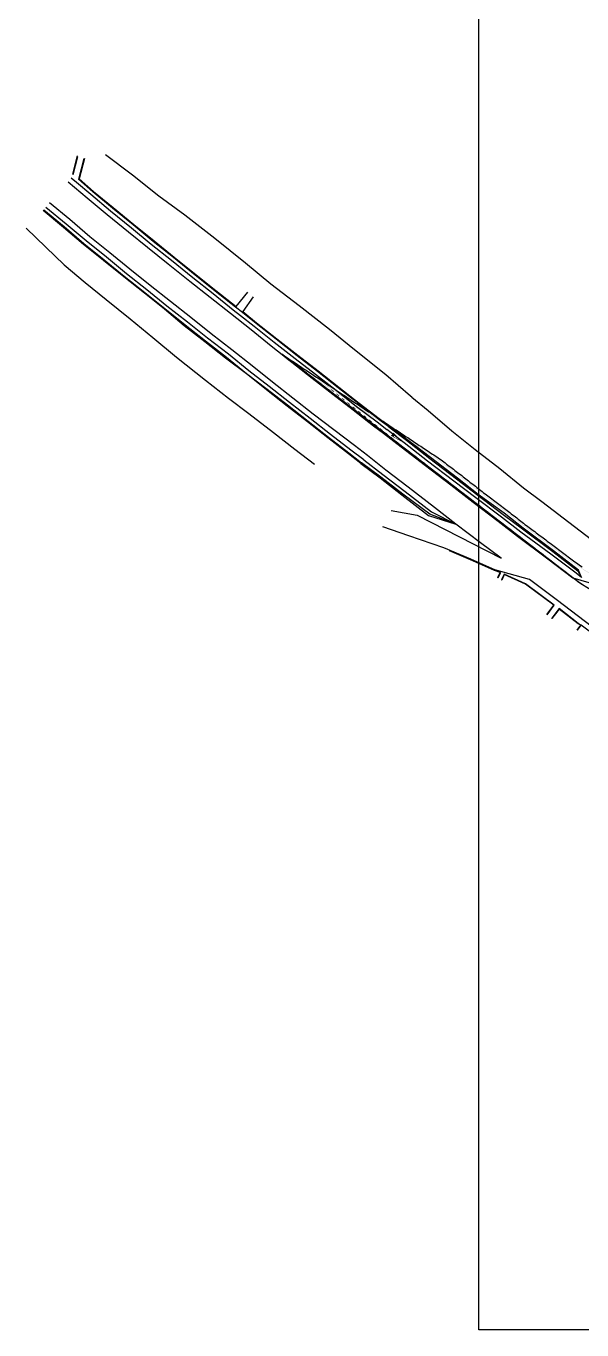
# Model space of a CAD drawing. Header units: metres. Extents: x 5050628 to 5051714, y 2427166 to 2427740.
# Drawn here: x 5050628.4 to 5050788.6, y 2427166.5 to 2427541.8 of the extents above; entities that cross this region are included whole.
import ezdxf

# ---------------------------------------------------------------- set-up
doc = ezdxf.new("R2010")
doc.units = ezdxf.units.M
for name, color, linetype, true_color in [('DEMARCACION_BLANCA', 7, 'Continuous', 0xf5f5f5), ('EJE', 1, 'Continuous', 0xc00000), ('LEVANTAMIENTO', 253, 'Continuous', 0xbebebe), ('PAV_FLEXIBLE', 250, 'Continuous', 0x333333)]:
    doc.layers.add(name, color=color, linetype=linetype, true_color=true_color)
doc.layers.add('ORTOFOTO', color=7, linetype='Continuous')
picture_1 = doc.add_image_def('image1.jpg', size_in_pixel=(6889, 5778))

msp = doc.modelspace()

# ---------------------------------------------------------------- hatches: boundary and pattern name
at = {"layer": 'DEMARCACION_BLANCA', "true_color": 0xf5f5f5}
h = msp.add_hatch(color=256, dxfattribs=at)
h.paths.add_polyline_path([(5050796.208981079, 2427381.4198533064), (5050794.319113822, 2427382.318732921), (5050792.458316774, 2427383.2799686464), (5050790.628182788, 2427384.3029574505), (5050788.830304702, 2427385.387096302), (5050787.066275428, 2427386.531782116), (5050785.337471643, 2427387.736562481), (5050780.783393316, 2427391.202240752), (5050772.080349253, 2427397.697318044), (5050766.545013327, 2427401.986055597), (5050759.2958973395, 2427407.4851092524), (5050752.891158296, 2427412.476567865), (5050747.611928908, 2427416.5013256604), (5050715.486545021, 2427437.8061514357), (5050715.408864149, 2427437.708220592), (5050714.625411584, 2427438.3296721815), (5050714.650134506, 2427438.3608399136), (5050703.696021727, 2427445.6253589955), (5050702.96652781, 2427446.1857442907), (5050702.570015249, 2427446.4903387562), (5050702.324769106, 2427446.6787328315), (5050714.72497898, 2427438.455194963), (5050714.749701901, 2427438.4863626943), (5050715.115449369, 2427438.19624386), (5050747.68154216, 2427416.5991499377), (5050752.9644196, 2427412.571610955), (5050759.369044933, 2427407.5802409616), (5050766.6180254035, 2427402.0812901068), (5050772.152989318, 2427397.792840786), (5050780.855616361, 2427391.298074716), (5050785.408142863, 2427387.8335773926), (5050787.133259022, 2427386.6313668843), (5050788.893965908, 2427385.488836981), (5050790.688457613, 2427384.406740152), (5050792.515144468, 2427383.385678189), (5050794.372436726, 2427382.4262529397), (5050796.258744654, 2427381.5290662525), (5050798.17247843, 2427380.6947200196), (5050800.1120482255, 2427379.9238161338), (5050802.07586424, 2427379.216956471), (5050804.062336577, 2427378.5747429403), (5050806.06987543, 2427377.997777411), (5050808.096891029, 2427377.486661743), (5050810.141793542, 2427377.0419978113), (5050812.202993313, 2427376.664387456), (5050814.278900644, 2427376.354432537), (5050816.36891219, 2427376.112620802), (5050816.362016266, 2427376.053018401), (5050816.369891095, 2427376.112499382), (5050828.402969451, 2427374.519411531), (5050829.042688921, 2427374.4347087485), (5050829.682680265, 2427374.3499171464), (5050830.322936048, 2427374.264984819), (5050830.96344934, 2427374.1798597276), (5050831.604213157, 2427374.094489766), (5050832.245220467, 2427374.008822772), (5050832.886464157, 2427373.922806521), (5050833.527937031, 2427373.8363887356), (5050834.169631794, 2427373.7495170757), (5050834.811541042, 2427373.662139154), (5050835.453657252, 2427373.574202528), (5050836.095972752, 2427373.4856547033), (5050836.738459163, 2427373.3964459994), (5050837.381147506, 2427373.3065184397), (5050838.024012026, 2427373.2158218194), (5050838.667043057, 2427373.124303652), (5050839.310232999, 2427373.031911096), (5050839.953572484, 2427372.938591491), (5050840.5970523115, 2427372.844292091), (5050841.2406643545, 2427372.7489599194), (5050841.884397932, 2427372.652542311), (5050842.528243853, 2427372.554986319), (5050843.172192254, 2427372.4562390237), (5050843.81623261, 2427372.3562475443), (5050844.460354294, 2427372.2549589504), (5050845.104546421, 2427372.1523202905), (5050845.748797371, 2427372.0482786614), (5050846.393096277, 2427371.9427809794), (5050847.037430792, 2427371.8357743374), (5050847.681788257, 2427371.7272058195), (5050848.326157058, 2427371.6170222727), (5050848.970249623, 2427371.505236434), (5050849.613791302, 2427371.391932421), (5050850.256788655, 2427371.2771642604), (5050850.899247596, 2427371.1609860286), (5050851.541174256, 2427371.0434517013), (5050852.182575592, 2427370.9246150455), (5050852.82345947, 2427370.8045295943), (5050853.463831717, 2427370.6832491956), (5050854.1037018085, 2427370.5608269493), (5050854.743076342, 2427370.4373164335), (5050855.381964361, 2427370.312770694), (5050856.020374186, 2427370.187242848), (5050856.65831433, 2427370.060785911), (5050857.295794256, 2427369.93345264), (5050857.93282253, 2427369.8052959065), (5050858.569409135, 2427369.6763682305), (5050859.205563318, 2427369.546722207), (5050859.8412949, 2427369.416410254), (5050860.47663311, 2427369.285480712), (5050861.111548041, 2427369.1539940313), (5050861.746070647, 2427369.0219980823), (5050862.380211272, 2427368.8895448954), (5050863.013980375, 2427368.7566864085), (5050863.647388505, 2427368.6234744675), (5050864.2804463, 2427368.489960832), (5050864.913164478, 2427368.3561971756), (5050865.54555381, 2427368.2222350882), (5050866.177625119, 2427368.0881260843), (5050866.80938926, 2427367.953921595), (5050867.440857118, 2427367.8196729817), (5050868.072039586, 2427367.6854315307), (5050882.244156757, 2427364.6710702507), (5050883.242694555, 2427364.483148459), (5050884.24431468, 2427364.343038144), (5050885.248092629, 2427364.2503392417), (5050886.252406322, 2427364.204783088), (5050887.255633342, 2427364.206101134), (5050888.256150932, 2427364.2540248805), (5050889.252336131, 2427364.348285829), (5050890.242565824, 2427364.48861545), (5050891.225216818, 2427364.674745169), (5050892.1986659365, 2427364.906406374), (5050893.16129005, 2427365.1833304237), (5050894.111466251, 2427365.505248716), (5050895.047571769, 2427365.871892697), (5050895.967984174, 2427366.282993984), (5050896.871081283, 2427366.738284394), (5050897.755859045, 2427367.237844884), (5050930.47427906, 2427386.7413624884), (5050930.723901829, 2427386.91147814), (5050930.988917095, 2427387.0961510926), (5050931.251861733, 2427387.28381973), (5050931.512536508, 2427387.4746869826), (5050931.770734107, 2427387.66894933), (5050932.026238799, 2427387.8667962276), (5050932.278826155, 2427388.068409506), (5050932.528262421, 2427388.273962457), (5050932.774304377, 2427388.483619216), (5050933.016699175, 2427388.69753407), (5050933.255183841, 2427388.915850407), (5050933.489485263, 2427389.13869998), (5050933.719320104, 2427389.366202048), (5050933.89074598, 2427389.5431008763), (5050933.8935725065, 2427389.5455777906), (5050934.245864699, 2427389.887993182), (5050934.58251957, 2427390.2582886526), (5050934.907414117, 2427390.652958613), (5050935.217632453, 2427391.071557091), (5050935.511944061, 2427391.5161598986), (5050935.788799526, 2427391.989385682), (5050936.045892086, 2427392.493955708), (5050936.279902443, 2427393.0376827884), (5050936.315156569, 2427393.136033991), (5050936.495321777, 2427393.5351908607), (5050936.814037549, 2427394.4006730355), (5050937.070466166, 2427395.286609544), (5050937.263505836, 2427396.1896450855), (5050937.392054933, 2427397.106424874), (5050937.455157881, 2427398.035745417), (5050937.459883338, 2427398.0354245477), (5050937.483398477, 2427398.5118515505), (5050937.562946936, 2427399.3320966098), (5050937.681141354, 2427400.1472093253), (5050937.837750035, 2427400.955820675), (5050938.032541308, 2427401.75656178), (5050938.265283484, 2427402.5480636335), (5050938.535278187, 2427403.327609793), (5050938.591973938, 2427403.3079733), (5050938.498473942, 2427403.343438083), (5050938.5649574585, 2427403.5187164294), (5050938.63351977, 2427403.6937649334), (5050938.687920667, 2427403.828369202), (5050938.873349186, 2427403.7534274636), (5050938.819351957, 2427403.6198219946), (5050938.751575414, 2427403.446779658), (5050938.685473934, 2427403.2725085174), (5050938.648097728, 2427403.2866854058), (5050938.37960647, 2427402.5114800907), (5050938.148469052, 2427401.725435645), (5050937.955020844, 2427400.93021556), (5050937.799491936, 2427400.1271793586), (5050937.682112446, 2427399.317686697), (5050937.603112459, 2427398.503097083), (5050937.562722071, 2427397.684770123), (5050937.56117436, 2427396.8656486827), (5050937.60105253, 2427396.867573235), (5050937.645052797, 2427395.9558547908), (5050937.653309998, 2427395.874323544), (5050937.454327867, 2427395.8541713273), (5050937.445539442, 2427395.9409478684), (5050937.421026983, 2427396.448864331), (5050937.381749089, 2427396.1687442744), (5050937.186922163, 2427395.257347991), (5050936.928119644, 2427394.3632098744), (5050936.606453344, 2427393.489715454), (5050936.223034988, 2427392.640250276), (5050935.778976487, 2427391.818200431), (5050935.275583647, 2427391.0272566094), (5050935.083653121, 2427390.7621339173), (5050934.885278806, 2427390.5026003807), (5050934.680527917, 2427390.248244581), (5050934.469751434, 2427389.999040218), (5050934.253290282, 2427389.754942021), (5050934.031475235, 2427389.5158871375), (5050933.804626471, 2427389.281795988), (5050933.573053666, 2427389.0525735957), (5050933.337055675, 2427388.828110375), (5050933.096920765, 2427388.6082833526), (5050932.852926513, 2427388.392956972), (5050932.60533999, 2427388.181984061), (5050932.354418093, 2427387.9752068454), (5050932.1004075315, 2427387.772457574), (5050931.843545208, 2427387.573559412), (5050931.584058742, 2427387.378327348), (5050931.322166572, 2427387.186568714), (5050931.058078469, 2427386.9980839635), (5050930.7919960655, 2427386.812667388), (5050930.538849437, 2427386.640150258), (5050897.816088952, 2427367.1340452903), (5050896.927622478, 2427366.6324020913), (5050896.019491862, 2427366.174574072), (5050895.093947893, 2427365.761180777), (5050894.152623223, 2427365.392492613), (5050893.197150262, 2427365.0687797866), (5050892.229161075, 2427364.7903123335), (5050891.250287593, 2427364.55736024), (5050890.262161523, 2427364.370193454), (5050889.266414525, 2427364.2290819525), (5050888.264678248, 2427364.13429575), (5050887.258584409, 2427364.0861049076), (5050886.249764887, 2427364.0847795135), (5050885.2398517635, 2427364.1305896603), (5050884.230477458, 2427364.223805386), (5050883.223274726, 2427364.364696617), (5050882.220573904, 2427364.553401877), (5050868.047075249, 2427367.568056994), (5050867.4159028735, 2427367.702296299), (5050866.784449411, 2427367.836541853), (5050866.1527118385, 2427367.9707406997), (5050865.520676359, 2427368.104842105), (5050864.888331839, 2427368.2387947044), (5050864.255668524, 2427368.3725467697), (5050863.622674891, 2427368.506046883), (5050862.98934015, 2427368.6392434025), (5050862.355655417, 2427368.772084219), (5050861.721607009, 2427368.9045181647), (5050861.08718707, 2427369.036492781), (5050860.4523837995, 2427369.1679563667), (5050859.817136575, 2427369.298867158), (5050859.181533527, 2427369.4291527644), (5050858.545517554, 2427369.5587706217), (5050857.909078949, 2427369.687668323), (5050857.272207784, 2427369.8157934495), (5050856.634895257, 2427369.943093283), (5050855.997131536, 2427370.069515248), (5050855.358908128, 2427370.19500644), (5050854.720216052, 2427370.319513982), (5050854.081046608, 2427370.4429848804), (5050853.441392329, 2427370.5653658365), (5050852.801243852, 2427370.6866038553), (5050852.160595237, 2427370.8066452243), (5050851.5194375, 2427370.9254367463), (5050850.877764303, 2427371.042924666), (5050850.23556905, 2427371.159055214), (5050849.592844985, 2427371.2737745955), (5050848.949585827, 2427371.3870288664), (5050848.305784006, 2427371.4987642453), (5050847.661706462, 2427371.6088979887), (5050847.017631837, 2427371.717418851), (5050846.373571274, 2427371.824379997), (5050845.7295367615, 2427371.9298343863), (5050845.08553988, 2427372.033834986), (5050844.441592966, 2427372.136434576), (5050843.797706922, 2427372.2376861153), (5050843.153892714, 2427372.337642484), (5050842.510160945, 2427372.436356559), (5050841.866521698, 2427372.5338812363), (5050841.22298514, 2427372.6302693347), (5050840.579561552, 2427372.725573593), (5050839.936259193, 2427372.8198469854), (5050839.2930883765, 2427372.9131421237), (5050838.6500578495, 2427373.0055117803), (5050838.007175756, 2427373.097008751), (5050837.364451561, 2427373.187685574), (5050836.72189228, 2427373.2775950744), (5050836.079556125, 2427373.3667829437), (5050835.437348888, 2427373.455315868), (5050834.7953314455, 2427373.543238988), (5050834.153511861, 2427373.63060472), (5050833.511896467, 2427373.717465648), (5050832.870492899, 2427373.8038741066), (5050832.229310076, 2427373.8898822004), (5050831.588353851, 2427373.9755423716), (5050830.947630147, 2427374.0609069923), (5050830.307149113, 2427374.1460277983), (5050829.666914877, 2427374.2309572683), (5050829.026932874, 2427374.315747633), (5050828.387218989, 2427374.4004496755), (5050816.354630378, 2427375.993472688), (5050814.263140017, 2427376.2354555195), (5050812.183315519, 2427376.5459953137), (5050810.118226085, 2427376.9243182526), (5050808.0694646, 2427377.369821317), (5050806.038623994, 2427377.881901467), (5050804.02729702, 2427378.4599557007), (5050802.037076491, 2427379.1033809977), (5050800.069555182, 2427379.8115743506), (5050798.126325784, 2427380.583932787)])
h.paths.add_polyline_path([(5050937.501168782, 2427396.862752765), (5050937.479067478, 2427396.862794525), (5050937.478911003, 2427396.861678587)], flags=16)
for points in [[(5050716.192316714, 2427437.0867690016), (5050716.316607031, 2427437.2434595143), (5050717.100059596, 2427436.6220079246), (5050716.975769279, 2427436.465317412)], [(5050717.759221843, 2427435.8438658216), (5050717.883512161, 2427436.0005563344), (5050718.666964726, 2427435.3791047446), (5050718.542674408, 2427435.222414232)], [(5050720.109579538, 2427433.979511052), (5050719.326126973, 2427434.6009626416), (5050719.45041729, 2427434.7576531544), (5050720.233869855, 2427434.1362015647)], [(5050720.893032103, 2427433.358059462), (5050721.01732242, 2427433.514749975), (5050721.800774985, 2427432.8932983847), (5050721.676484668, 2427432.736607872)], [(5050722.459937233, 2427432.115156282), (5050722.58422755, 2427432.271846795), (5050723.367680115, 2427431.650395205), (5050723.243389797, 2427431.493704692)], [(5050724.026842362, 2427430.8722531023), (5050724.15113268, 2427431.028943615), (5050724.934585244, 2427430.4074920253), (5050724.810294927, 2427430.2508015125)], [(5050725.593747492, 2427429.6293499223), (5050725.718037809, 2427429.786040435), (5050726.501490374, 2427429.1645888453), (5050726.377200057, 2427429.0078983326)], [(5050727.160652622, 2427428.3864467423), (5050727.284942939, 2427428.543137255), (5050728.068395504, 2427427.9216856654), (5050727.9441051865, 2427427.7649951526)], [(5050728.727557751, 2427427.1435435624), (5050728.851848069, 2427427.300234075), (5050729.6353006335, 2427426.6787824854), (5050729.511010316, 2427426.5220919726)], [(5050731.077915446, 2427425.2791887927), (5050730.294462881, 2427425.900640383), (5050730.418753198, 2427426.0573308957), (5050731.202205763, 2427425.4358793055)], [(5050731.861368011, 2427424.657737203), (5050731.985658328, 2427424.8144277157), (5050732.769110893, 2427424.1929761255), (5050732.644820576, 2427424.0362856127)], [(5050733.42827314, 2427423.414834023), (5050733.552563458, 2427423.571524536), (5050734.336016023, 2427422.9500729456), (5050734.211725705, 2427422.793382433)], [(5050734.99517827, 2427422.171930843), (5050735.119468587, 2427422.328621356), (5050735.902921152, 2427421.707169766), (5050735.778630835, 2427421.5504792533)], [(5050736.5620834, 2427420.929027663), (5050736.686373717, 2427421.085718176), (5050737.469826282, 2427420.464266586), (5050737.345535965, 2427420.3075760733)], [(5050738.912441094, 2427419.0646728934), (5050738.12898853, 2427419.686124483), (5050738.253278847, 2427419.842814996), (5050739.036731412, 2427419.221363406)], [(5050740.479346224, 2427417.8217697134), (5050739.695893659, 2427418.4432213036), (5050739.820183977, 2427418.5999118164), (5050740.603636541, 2427417.978460226)], [(5050741.262798789, 2427417.2003181237), (5050741.387089106, 2427417.3570086365), (5050742.170541671, 2427416.7355570463), (5050742.046251354, 2427416.5788665335)], [(5050742.829703919, 2427415.9574149437), (5050742.953994236, 2427416.1141054565), (5050743.737446801, 2427415.4926538663), (5050743.6131564835, 2427415.3359633535)], [(5050744.396609048, 2427414.714511764), (5050744.520899366, 2427414.8712022766), (5050745.3043519305, 2427414.249750687), (5050745.180061613, 2427414.093060174)], [(5050745.963514178, 2427413.471608584), (5050746.087804495, 2427413.6282990966), (5050746.87125706, 2427413.006847507), (5050746.746966743, 2427412.850156994)], [(5050747.530419308, 2427412.228705404), (5050747.654709625, 2427412.3853959166), (5050748.43816219, 2427411.763944327), (5050748.313871873, 2427411.607253814)], [(5050749.097324437, 2427410.985802224), (5050749.221614755, 2427411.1424927367), (5050750.00506732, 2427410.521041147), (5050749.880777002, 2427410.364350634)], [(5050750.664229567, 2427409.7428990444), (5050750.788519884, 2427409.899589557), (5050751.571972449, 2427409.278137967), (5050751.447682132, 2427409.121447454)], [(5050752.231134697, 2427408.4999958645), (5050752.355425014, 2427408.6566863772), (5050753.138877579, 2427408.035234787), (5050753.014587262, 2427407.8785442743)], [(5050753.798039827, 2427407.2570926845), (5050753.922330144, 2427407.4137831973), (5050754.705782709, 2427406.7923316075), (5050754.581492391, 2427406.6356410948)], [(5050755.364944956, 2427406.0141895046), (5050755.489235274, 2427406.1708800173), (5050756.272687838, 2427405.5494284276), (5050756.148397521, 2427405.392737915)], [(5050756.931850086, 2427404.7712863246), (5050757.056140403, 2427404.9279768374), (5050757.839592968, 2427404.3065252476), (5050757.715302651, 2427404.149834735)], [(5050758.498755216, 2427403.5283831446), (5050758.623045533, 2427403.6850736574), (5050759.406498098, 2427403.0636220677), (5050759.29109376, 2427402.918133946), (5050759.271311625, 2427402.933330259), (5050758.874799063, 2427403.2379247244), (5050758.5621661525, 2427403.478084212)], [(5050760.189950663, 2427402.442170478), (5050760.9734032275, 2427401.8207188877), (5050760.87733595, 2427401.6996086403), (5050760.460849311, 2427402.0195468636), (5050760.084214855, 2427402.308871294)], [(5050761.951560549, 2427401.0448232554), (5050761.982588894, 2427401.084030851), (5050772.044458505, 2427393.121207738), (5050771.563201049, 2427393.490901843), (5050771.166688488, 2427393.7954963087), (5050770.373663363, 2427394.4046852384), (5050769.977150802, 2427394.709279704), (5050769.580638239, 2427395.0138741685), (5050769.184125677, 2427395.318468633), (5050768.787613115, 2427395.6230630986), (5050768.391100553, 2427395.9276575632), (5050767.994587991, 2427396.232252029), (5050767.201562867, 2427396.8414409584), (5050766.805050305, 2427397.146035424), (5050766.01202518, 2427397.7552243536), (5050765.615512619, 2427398.0598188182), (5050764.822487494, 2427398.6690077484), (5050764.4259749325, 2427398.973602214), (5050764.02946237, 2427399.2781966785), (5050763.632949809, 2427399.582791144), (5050762.839924684, 2427400.1919800737), (5050762.443412122, 2427400.496574539), (5050762.04689956, 2427400.8011690034), (5050761.8676855285, 2427400.938838291), (5050761.889503744, 2427400.966407915), (5050761.867654081, 2427400.938862448), (5050761.670457044, 2427401.090345987), (5050761.756855792, 2427401.199267298)]]:
    msp.add_hatch(color=256, dxfattribs=at).paths.add_polyline_path(points)
h = msp.add_hatch(color=256, dxfattribs=at)
h.paths.add_polyline_path([(5050734.269174571, 2427424.799956549), (5050736.7223884575, 2427422.0977830477), (5050733.525400132, 2427423.8582561803)])
h.paths.add_polyline_path([(5050734.67588506, 2427424.128816155), (5050734.272503425, 2427423.6180905714), (5050736.017395611, 2427422.657237575)], flags=16)

# ---------------------------------------------------------------- linework, layer by layer
at = {"layer": 'EJE'}
msp.add_lwpolyline([(5050809.467, 2427373.536), (5050807.798269498, 2427373.757125472), (5050806.335517295, 2427373.9752926594), (5050804.8834777335, 2427374.2408558885), (5050803.44324213, 2427374.5533623104), (5050802.015901803, 2427374.9123590775), (5050800.60254807, 2427375.317393342), (5050799.204272249, 2427375.768012255), (5050797.822165656, 2427376.263762969), (5050796.457319609, 2427376.8041926357), (5050795.110825426, 2427377.3888484067), (5050793.783774423, 2427378.017277434), (5050792.4772579195, 2427378.6890268694), (5050791.192367232, 2427379.403643865), (5050789.930193678, 2427380.1606755727), (5050788.691828575, 2427380.959669144), (5050787.478363239, 2427381.8001717306), (5050786.29088899, 2427382.681730485), (5050702.100340222, 2427447.355533068)], dxfattribs=at)
at = {"layer": 'LEVANTAMIENTO'}
for points in [[(5050643.134, 2427504.395000001), (5050641.769000001, 2427499.196000001)], [(5050641.946999999, 2427499.109), (5050643.312, 2427504.289000001)], [(5050645.073, 2427503.687000001), (5050643.561, 2427497.719000001)], [(5050645.247, 2427503.636), (5050643.708, 2427497.801000001), (5050647.847, 2427494.217), (5050653.506, 2427489.58), (5050659.462, 2427484.710000001), (5050665.29, 2427479.977), (5050671.073, 2427475.274), (5050677.288, 2427470.254000001), (5050683.060999999, 2427465.664), (5050688.911, 2427461.060000001), (5050692.26, 2427465.182000001)], [(5050739.509, 2427435.003000001), (5050739.129, 2427435.252), (5050732.046, 2427441.408), (5050723.039, 2427448.601000001), (5050715.827000001, 2427454.486000001), (5050707.097, 2427461.24), (5050698.888, 2427467.520000001), (5050691.594, 2427473.538), (5050682.813, 2427480.612000001), (5050674.164, 2427487.352), (5050666.654, 2427492.872000001), (5050659.054, 2427498.861000001), (5050651.316, 2427504.681)], [(5050640.503000001, 2427496.951000001), (5050646.045, 2427492.338000001), (5050651.753000001, 2427487.53), (5050657.9, 2427482.558), (5050663.437999999, 2427478.101000001), (5050669.397, 2427473.356000001), (5050675.572, 2427468.34), (5050681.459999999, 2427463.737000001), (5050687.294000001, 2427459.136), (5050693.282000001, 2427454.423000001), (5050699.069, 2427449.790000001), (5050705.006, 2427445.022000001), (5050710.843, 2427440.407000001), (5050716.759000001, 2427435.876), (5050722.691999999, 2427431.301000001), (5050728.543, 2427426.763), (5050731.405, 2427424.62)], [(5050641.432, 2427498.059), (5050642.930999999, 2427496.888), (5050647.044999999, 2427493.357), (5050652.692999999, 2427488.59), (5050658.818, 2427483.754000001), (5050664.471, 2427479.058), (5050670.264999999, 2427474.401000001), (5050676.444, 2427469.396000001), (5050682.328, 2427464.785), (5050688.029, 2427460.067000001), (5050690.185999999, 2427458.461), (5050694.112000001, 2427455.422), (5050699.874, 2427450.824000001), (5050705.944, 2427446.143), (5050711.755, 2427441.592), (5050717.762, 2427436.941000001), (5050723.617, 2427432.321000001), (5050729.561999999, 2427427.871), (5050732.321, 2427425.677)], [(5050732.934, 2427426.444), (5050729.991, 2427428.665), (5050724.248999999, 2427433.045), (5050718.289, 2427437.679), (5050712.335, 2427442.326000001), (5050706.522, 2427446.903000001), (5050700.498000001, 2427451.626), (5050694.677, 2427456.220000001), (5050690.763, 2427459.347), (5050688.700000001, 2427460.861000001), (5050682.904, 2427465.509000001), (5050677.139, 2427470.063), (5050670.882, 2427475.187000001), (5050665.072, 2427479.817), (5050659.265, 2427484.535), (5050653.36, 2427489.36), (5050647.66, 2427494.094000001), (5050643.561, 2427497.719000001)], [(5050724.88, 2427415.902000001), (5050721.273, 2427418.702000001), (5050715.320000001, 2427423.265000001), (5050709.45, 2427427.831), (5050703.621000001, 2427432.421), (5050697.679, 2427437.072000001), (5050691.872, 2427441.659000001), (5050685.890999999, 2427446.186000001), (5050679.895, 2427450.930000001), (5050673.992000001, 2427455.523), (5050668.259, 2427460.256), (5050662.508, 2427464.934), (5050656.551, 2427469.569), (5050650.705, 2427474.277000001), (5050644.986, 2427478.961), (5050639.166, 2427483.817000001), (5050633.367999999, 2427488.674000001)], [(5050633.529, 2427488.890000001), (5050639.342000001, 2427484.071000001), (5050645.077000001, 2427479.187), (5050650.932, 2427474.475000001), (5050656.692, 2427469.788000001), (5050662.582, 2427465.081), (5050668.345, 2427460.456), (5050674.233, 2427455.774), (5050680.0605, 2427451.192500001), (5050686.124, 2427446.438), (5050691.89, 2427441.811000001), (5050697.827, 2427437.285), (5050703.761, 2427432.718000001), (5050709.672, 2427428.026000001), (5050715.532999999, 2427423.483), (5050721.433, 2427418.942), (5050725.082, 2427416.102)], [(5050725.695, 2427416.887), (5050722.002, 2427419.720000001), (5050716.125, 2427424.209000001), (5050710.281, 2427428.855), (5050704.267, 2427433.425), (5050698.479000001, 2427438.048), (5050692.544000001, 2427442.588000001), (5050686.694, 2427447.306000001), (5050680.691000001, 2427451.924), (5050674.927000001, 2427456.559000001), (5050668.964, 2427461.153), (5050663.24, 2427465.852), (5050657.32, 2427470.483), (5050651.556, 2427475.249), (5050645.714999999, 2427479.939), (5050639.967, 2427484.778000001), (5050634.122, 2427489.59)], [(5050726.769, 2427418.139000001), (5050723.025, 2427421.024), (5050717.092, 2427425.522), (5050711.146000001, 2427430.058), (5050705.263, 2427434.715), (5050699.423000001, 2427439.321), (5050693.509000001, 2427443.962), (5050687.693, 2427448.564), (5050681.782999999, 2427453.203000001), (5050675.847, 2427457.865), (5050670.026, 2427462.465), (5050664.161000001, 2427467.157000001), (5050658.287, 2427471.861), (5050652.547, 2427476.493000001), (5050646.827, 2427481.159), (5050640.985, 2427486.109), (5050635.180000001, 2427490.893)], [(5050628.411, 2427483.589000001), (5050634.126, 2427478.138000001), (5050639.371, 2427473.016), (5050645.487000001, 2427467.959000001), (5050651.489, 2427463.092), (5050658.433, 2427457.499), (5050664.944, 2427452.172000001), (5050671.773, 2427446.521000001), (5050680.139, 2427439.856000001), (5050686.745, 2427434.698), (5050692.564, 2427430.258000001), (5050699.651000001, 2427424.805000001), (5050705.844000001, 2427419.99), (5050711.481999999, 2427415.657000001)], [(5050693.798000001, 2427463.876), (5050690.857, 2427459.591000001), (5050694.835999999, 2427456.328000001), (5050700.6725, 2427451.763500001), (5050706.73, 2427447.032000001), (5050712.528, 2427442.519), (5050718.489, 2427437.848), (5050724.415, 2427433.265000001), (5050730.180000001, 2427428.824000001), (5050733.071999999, 2427426.664)], [(5050739.509, 2427435.003000001), (5050744.252, 2427431.119000001), (5050751.056, 2427425.322000001), (5050757.78, 2427419.907), (5050764.859, 2427414.425), (5050771.732, 2427408.822000001), (5050776.978, 2427404.936000001), (5050786.412999999, 2427397.781000001), (5050792.931, 2427392.764), (5050799.179000001, 2427387.991000001), (5050805.236, 2427383.675000001), (5050813.747000001, 2427381.701000001), (5050820.2, 2427380.297), (5050826.132, 2427378.495), (5050831.865000001, 2427376.974000001), (5050837.464000001, 2427375.796), (5050841.575, 2427374.797), (5050846.175, 2427373.747000001), (5050851.068, 2427372.427), (5050859.772999999, 2427370.777000001), (5050867.421, 2427369.404), (5050875.014, 2427368.185000001), (5050888.415, 2427365.890000001), (5050893.034, 2427365.037000001)], [(5050731.405, 2427424.62), (5050736.503, 2427420.654), (5050743.519, 2427415.296), (5050750.791, 2427409.752), (5050757.199, 2427404.758000001), (5050764.452000001, 2427399.256), (5050769.998, 2427394.959000001), (5050778.713, 2427388.455), (5050785.914, 2427382.975000001), (5050795.104, 2427380.307)], [(5050788.396999999, 2427383.087), (5050786.869, 2427384.268), (5050779.576, 2427389.734), (5050770.947, 2427396.136), (5050765.387, 2427400.435000001), (5050757.97, 2427405.951), (5050751.626, 2427410.835000001), (5050744.098, 2427416.509), (5050737.333, 2427421.79), (5050732.321, 2427425.677)], [(5050732.934, 2427426.444), (5050737.968, 2427422.560000001), (5050744.707, 2427417.282000001), (5050752.4, 2427411.503000001), (5050758.593, 2427406.732000001), (5050765.9, 2427401.222), (5050771.463000001, 2427397.031), (5050780.205, 2427390.502000001), (5050787.361000001, 2427385.003000001), (5050788.396999999, 2427383.087)], [(5050788.396999999, 2427383.087), (5050787.553000001, 2427385.204000001), (5050780.361000001, 2427390.71), (5050771.594999999, 2427397.288000001), (5050766.105000001, 2427401.612000001), (5050758.689, 2427406.991000001), (5050752.659, 2427411.7), (5050744.886, 2427417.643), (5050738.119, 2427422.793000001), (5050733.071999999, 2427426.664)], [(5050724.88, 2427415.902000001), (5050730.389, 2427411.749), (5050736.704, 2427406.892), (5050744.389000001, 2427400.884000001), (5050752.258000001, 2427398.381)], [(5050752.258000001, 2427398.381), (5050744.698, 2427401.289), (5050736.915, 2427407.033000001), (5050730.602999999, 2427411.896000001), (5050725.082, 2427416.102)], [(5050725.695, 2427416.887), (5050731.188, 2427412.684), (5050737.596, 2427407.784000001), (5050745.231999999, 2427401.944), (5050752.258000001, 2427398.381)], [(5050733.632, 2427402.316000001), (5050741.13, 2427400.990000001), (5050765.242, 2427388.635000001), (5050759.339999999, 2427393.075), (5050752.258000001, 2427398.381), (5050746.065000001, 2427403.192), (5050738.481999999, 2427409.075), (5050732.062, 2427413.929), (5050726.769, 2427418.139000001)], [(5050882.033999999, 2427296.764000001), (5050871.844, 2427304.587), (5050861.782000001, 2427312.258000001), (5050850.695, 2427320.782000001), (5050840.307, 2427328.586), (5050828.284, 2427337.758000001), (5050819.089, 2427344.732000001), (5050808.786000001, 2427352.57), (5050795.198, 2427365.971), (5050781.489, 2427376.393), (5050773.461, 2427382.447000001), (5050763.431, 2427385.28), (5050756.543, 2427388.307000001), (5050748.794000001, 2427391.598), (5050738.700000001, 2427395.014), (5050731.219, 2427397.634000001)], [(5050764.414, 2427383.008), (5050764.3172061, 2427383.061513744), (5050765.004635942, 2427384.45405487), (5050763.391840605, 2427385.118979263), (5050756.479602189, 2427388.153083916), (5050750.421403365, 2427390.687748714)], [(5050764.414, 2427383.008), (5050765.141, 2427384.506), (5050763.431, 2427385.211), (5050756.519, 2427388.245), (5050750.46, 2427390.78)], [(5050778.541, 2427372.312000001), (5050778.541, 2427372.312000001), (5050780.59, 2427375.123000001), (5050772.313, 2427381.212000001), (5050766.116, 2427384.039), (5050765.400000001, 2427382.377), (5050765.491840026, 2427382.337434742)], [(5050778.460189839, 2427372.370904312), (5050780.450543048, 2427375.101447441), (5050772.262079322, 2427381.125315464), (5050766.167426561, 2427383.905625833), (5050765.491840026, 2427382.337434742)], [(5050787.259, 2427367.87), (5050788.33, 2427369.377000001), (5050787.503000001, 2427369.851000001), (5050781.964999999, 2427374.125), (5050779.833, 2427371.354)], [(5050787.177488008, 2427367.927929227), (5050788.184621874, 2427369.345063432), (5050787.447328029, 2427369.767647812), (5050781.983186233, 2427373.984647096), (5050779.912256019, 2427371.293020631), (5050779.833, 2427371.354)], [(5050830.337, 2427334.666000001), (5050824.206, 2427339.221), (5050794.382, 2427364.781), (5050788.33, 2427369.377000001)]]:
    msp.add_lwpolyline(points, dxfattribs=at)
at = {"layer": 'PAV_FLEXIBLE'}
msp.add_lwpolyline([(5050788.927686679, 2427380.8074934175), (5050788.511541646, 2427381.0845442642), (5050788.100510746, 2427381.369243402), (5050787.689479846, 2427381.65394254), (5050787.2831023475, 2427381.945129778), (5050786.881639008, 2427382.2431686795), (5050786.480175669, 2427382.5412075818), (5050786.081328856, 2427382.8427111525), (5050785.684816294, 2427383.1473056176), (5050785.288303732, 2427383.4519000826), (5050784.8917911695, 2427383.7564945477), (5050784.495278608, 2427384.061089013), (5050784.098766046, 2427384.365683478), (5050783.702253484, 2427384.6702779424), (5050783.305740922, 2427384.9748724075), (5050782.909228359, 2427385.2794668726), (5050782.512715798, 2427385.5840613376), (5050782.116203235, 2427385.8886558027), (5050781.719690673, 2427386.1932502678), (5050781.323178112, 2427386.497844733), (5050780.926665549, 2427386.802439198), (5050780.530152987, 2427387.107033663), (5050780.133640425, 2427387.4116281276), (5050779.737127863, 2427387.7162225926), (5050779.340615301, 2427388.0208170577), (5050778.944102739, 2427388.3254115228), (5050778.547590177, 2427388.630005988), (5050778.151077615, 2427388.934600453), (5050777.754565053, 2427389.239194918), (5050777.35805249, 2427389.543789383), (5050776.961539929, 2427389.848383848), (5050776.565027366, 2427390.1529783127), (5050776.168514804, 2427390.4575727778), (5050775.7720022425, 2427390.762167243), (5050775.37548968, 2427391.066761708), (5050774.978977118, 2427391.371356173), (5050774.582464556, 2427391.675950638), (5050774.185951994, 2427391.980545103), (5050773.789439432, 2427392.285139568), (5050773.39292687, 2427392.589734033), (5050772.9964143075, 2427392.894328498), (5050772.599901746, 2427393.198922963), (5050772.203389184, 2427393.503517428), (5050771.806876621, 2427393.808111893), (5050771.41036406, 2427394.112706358), (5050771.013851497, 2427394.417300823), (5050770.617338935, 2427394.721895288), (5050770.220826373, 2427395.0264897533), (5050769.824313811, 2427395.3310842183), (5050769.427801249, 2427395.635678683), (5050769.031288687, 2427395.940273148), (5050768.634776125, 2427396.244867613), (5050768.238263563, 2427396.549462078), (5050767.841751001, 2427396.854056543), (5050767.445238438, 2427397.1586510083), (5050767.048725877, 2427397.4632454733), (5050766.652213315, 2427397.7678399384), (5050766.255700752, 2427398.0724344035), (5050765.859188191, 2427398.377028868), (5050765.462675628, 2427398.681623333), (5050765.066163066, 2427398.986217798), (5050764.669650504, 2427399.2908122633), (5050764.273137942, 2427399.5954067283), (5050763.8766253805, 2427399.9000011934), (5050763.480112818, 2427400.2045956585), (5050763.083600256, 2427400.5091901235), (5050762.687087694, 2427400.8137845886), (5050762.290575132, 2427401.118379053), (5050761.894062569, 2427401.4229735183), (5050761.497550008, 2427401.7275679833), (5050761.1010374455, 2427402.0321624484), (5050760.704524883, 2427402.3367569135), (5050760.308012322, 2427402.6413513785), (5050759.911499759, 2427402.9459458436), (5050759.514987197, 2427403.2505403087), (5050759.118474635, 2427403.5551347737), (5050758.721962073, 2427403.8597292383), (5050758.325449511, 2427404.1643237034), (5050757.928936949, 2427404.4689181685), (5050757.532424387, 2427404.7735126335), (5050757.135911825, 2427405.0781070986), (5050756.739399263, 2427405.3827015636), (5050756.3428867, 2427405.6872960287), (5050755.946374139, 2427405.991890494), (5050755.549861576, 2427406.296484959), (5050755.153349014, 2427406.6010794234), (5050754.7568364525, 2427406.9056738885), (5050754.36032389, 2427407.2102683536), (5050753.963811329, 2427407.5148628186), (5050753.567298766, 2427407.8194572837), (5050753.170786204, 2427408.124051749), (5050752.774273642, 2427408.428646214), (5050752.37776108, 2427408.733240679), (5050751.9812485175, 2427409.037835144), (5050751.584735956, 2427409.3424296086), (5050751.188223394, 2427409.6470240736), (5050750.791710831, 2427409.9516185387), (5050750.39519827, 2427410.256213004), (5050749.998685707, 2427410.560807469), (5050749.602173145, 2427410.865401934), (5050749.205660583, 2427411.169996399), (5050748.809148021, 2427411.474590864), (5050748.41263546, 2427411.779185329), (5050748.016122897, 2427412.0837797937), (5050747.619610335, 2427412.3883742588), (5050747.223097773, 2427412.692968724), (5050746.826585211, 2427412.997563189), (5050746.430072648, 2427413.302157654), (5050746.033560087, 2427413.606752119), (5050745.637047525, 2427413.911346584), (5050745.240534962, 2427414.215941049), (5050744.844022401, 2427414.520535514), (5050744.447509838, 2427414.825129979), (5050744.050997276, 2427415.129724444), (5050743.654484714, 2427415.434318909), (5050743.257972152, 2427415.738913374), (5050742.8614595905, 2427416.043507839), (5050742.464947028, 2427416.348102304), (5050742.068434466, 2427416.652696769), (5050741.671921904, 2427416.9572912343), (5050741.275409342, 2427417.2618856994), (5050740.878896779, 2427417.566480164), (5050740.482384218, 2427417.871074629), (5050740.0858716555, 2427418.175669094), (5050739.689359093, 2427418.480263559), (5050739.292846532, 2427418.784858024), (5050738.896333969, 2427419.0894524893), (5050738.499821408, 2427419.3940469543), (5050738.103308845, 2427419.6986414194), (5050737.706796283, 2427420.0032358845), (5050737.310283721, 2427420.307830349), (5050736.913771159, 2427420.612424814), (5050736.517258597, 2427420.917019279), (5050736.120746035, 2427421.2216137443), (5050735.724233473, 2427421.5262082093), (5050735.32772091, 2427421.8308026744), (5050734.931208349, 2427422.1353971395), (5050734.534695786, 2427422.4399916045), (5050734.138183224, 2427422.7445860696), (5050733.741670663, 2427423.049180534), (5050733.3451581, 2427423.3537749993), (5050732.948645539, 2427423.6583694643), (5050732.552132976, 2427423.9629639294), (5050732.155620414, 2427424.2675583945), (5050731.759107852, 2427424.5721528595), (5050731.36259529, 2427424.8767473246), (5050730.966082728, 2427425.1813417897), (5050730.569570166, 2427425.4859362547), (5050730.173057604, 2427425.7905307193), (5050729.776545041, 2427426.0951251844), (5050729.38003248, 2427426.3997196495), (5050728.983519917, 2427426.7043141145), (5050728.587007355, 2427427.0089085796), (5050728.1904947935, 2427427.3135030447), (5050727.793982231, 2427427.6180975097), (5050727.39746967, 2427427.922691975), (5050727.000957107, 2427428.22728644), (5050726.604444545, 2427428.5318809045), (5050726.207931983, 2427428.8364753695), (5050725.811419421, 2427429.1410698346), (5050725.4149068585, 2427429.4456642997), (5050725.018394297, 2427429.7502587647), (5050724.621881735, 2427430.05485323), (5050724.225369172, 2427430.359447695), (5050723.828856611, 2427430.66404216), (5050723.432344048, 2427430.968636625), (5050723.035831487, 2427431.2732310896), (5050722.639318924, 2427431.5778255546), (5050722.242806362, 2427431.8824200197), (5050721.8462938005, 2427432.187014485), (5050721.449781238, 2427432.49160895), (5050721.053268676, 2427432.796203415), (5050720.656756114, 2427433.10079788), (5050720.260243552, 2427433.405392345), (5050719.863730989, 2427433.70998681), (5050719.467218428, 2427434.0145812747), (5050719.0707058655, 2427434.31917574), (5050718.674193303, 2427434.623770205), (5050718.277680742, 2427434.92836467), (5050717.881168179, 2427435.232959135), (5050717.484655618, 2427435.5375536), (5050717.088143055, 2427435.842148065), (5050716.691630493, 2427436.14674253), (5050716.295117931, 2427436.4513369952), (5050715.898605369, 2427436.75593146), (5050715.502092807, 2427437.060525925), (5050715.105580245, 2427437.36512039), (5050714.709067683, 2427437.669714855), (5050714.31255512, 2427437.97430932), (5050713.916042559, 2427438.278903785), (5050713.519529996, 2427438.58349825), (5050713.123017434, 2427438.8880927153), (5050712.726504873, 2427439.1926871804), (5050712.32999231, 2427439.497281645), (5050711.933479749, 2427439.80187611), (5050711.536967186, 2427440.106470575), (5050711.140454624, 2427440.41106504), (5050710.743942062, 2427440.715659505), (5050710.3474295, 2427441.0202539703), (5050709.950916938, 2427441.3248484354), (5050709.554404376, 2427441.6294429004), (5050709.157891814, 2427441.9340373655), (5050708.761379251, 2427442.23863183), (5050708.36486669, 2427442.543226295), (5050707.968354127, 2427442.84782076), (5050707.571841566, 2427443.1524152253), (5050707.1753290035, 2427443.4570096903), (5050706.778816441, 2427443.7616041554), (5050706.38230388, 2427444.0661986205), (5050705.985791317, 2427444.3707930855), (5050705.589278755, 2427444.6753875506), (5050705.192766193, 2427444.979982015), (5050704.796253631, 2427445.2845764803), (5050704.3997410685, 2427445.5891709453), (5050704.003228507, 2427445.8937654104), (5050703.606715945, 2427446.1983598755), (5050703.210203382, 2427446.5029543405), (5050702.813690821, 2427446.8075488056), (5050702.417178258, 2427447.1121432707), (5050702.434109992, 2427447.134184529), (5050702.851812073, 2427446.8571739863), (5050703.269514152, 2427446.580163443), (5050703.687216232, 2427446.3031529), (5050704.104918312, 2427446.026142357), (5050704.522620392, 2427445.749131814), (5050704.940322472, 2427445.472121271), (5050705.3580245515, 2427445.1951107276), (5050705.77572663, 2427444.9181001848), (5050706.193428711, 2427444.641089642), (5050706.611130791, 2427444.364079098), (5050707.028832871, 2427444.087068556), (5050707.44653495, 2427443.810058013), (5050707.864237031, 2427443.5330474693), (5050708.28193911, 2427443.2560369265), (5050708.69964119, 2427442.9790263837), (5050709.117343269, 2427442.7020158404), (5050709.535045349, 2427442.4250052976), (5050709.952747429, 2427442.1479947544), (5050710.370449509, 2427441.870984211), (5050710.788151588, 2427441.5939736683), (5050711.205853669, 2427441.316963125), (5050711.623555748, 2427441.0399525827), (5050712.041257828, 2427440.7629420394), (5050712.458959908, 2427440.485931495), (5050712.876661987, 2427440.2089209533), (5050713.294364067, 2427439.93191041), (5050713.7120661475, 2427439.654899867), (5050714.129768226, 2427439.3778893244), (5050714.547470306, 2427439.100878781), (5050714.965172386, 2427438.823868238), (5050715.382874466, 2427438.546857695), (5050715.800576546, 2427438.269847152), (5050716.218278627, 2427437.9928366086), (5050716.635980706, 2427437.715826066), (5050717.053682786, 2427437.438815522), (5050717.471384864, 2427437.16180498), (5050717.889086945, 2427436.884794437), (5050718.306789026, 2427436.6077838927), (5050718.724491104, 2427436.3307733517), (5050719.142193184, 2427436.0537628075), (5050719.559895265, 2427435.776752264), (5050719.977597344, 2427435.499741722), (5050720.3952994235, 2427435.2227311786), (5050720.813001504, 2427434.945720635), (5050721.230703583, 2427434.6687100925), (5050721.648405665, 2427434.3916995483), (5050722.0661077425, 2427434.114689007), (5050722.483809821, 2427433.837678464), (5050722.901511904, 2427433.560667919), (5050723.319213982, 2427433.2836573776), (5050723.7369160615, 2427433.0066468343), (5050724.154618143, 2427432.72963629), (5050724.572320221, 2427432.4526257487), (5050724.990022301, 2427432.1756152054), (5050725.407724382, 2427431.898604661), (5050725.82542646, 2427431.6215941194), (5050726.243128539, 2427431.344583577), (5050726.660830622, 2427431.067573032), (5050727.0785326995, 2427430.79056249), (5050727.496234782, 2427430.513551946), (5050727.913936859, 2427430.2365414044), (5050728.331638939, 2427429.959530861), (5050728.749341021, 2427429.6825203164), (5050729.167043098, 2427429.405509775), (5050729.584745178, 2427429.1284992318), (5050730.002447259, 2427428.8514886885), (5050730.4201493375, 2427428.574478146), (5050730.837851418, 2427428.297467603), (5050731.2555535, 2427428.020457058), (5050731.673255578, 2427427.743446517), (5050732.090957657, 2427427.466435974), (5050732.508659739, 2427427.1894254293), (5050732.926361816, 2427426.9124148875), (5050733.344063899, 2427426.635404343), (5050733.761765975, 2427426.358393803), (5050734.179468056, 2427426.0813832586), (5050734.597170139, 2427425.8043727134), (5050735.014872216, 2427425.5273621725), (5050735.432574295, 2427425.250351629), (5050735.850276377, 2427424.973341085), (5050736.267978455, 2427424.6963305436), (5050736.685680535, 2427424.4193200003), (5050737.103382617, 2427424.142309456), (5050737.521084692, 2427423.8652989157), (5050737.938786777, 2427423.588288369), (5050738.356488854, 2427423.311277828), (5050738.774190933, 2427423.0342672854), (5050739.191893017, 2427422.7572567402), (5050739.609595093, 2427422.4802461993), (5050740.027297173, 2427422.203235656), (5050740.444999256, 2427421.926225111), (5050740.862701332, 2427421.6492145704), (5050741.28040341, 2427421.372204028), (5050741.6981054945, 2427421.095193482), (5050742.115807571, 2427420.818182941), (5050742.533509651, 2427420.541172398), (5050742.951211735, 2427420.264161853), (5050743.368913811, 2427419.987151312), (5050743.786615894, 2427419.7101407666), (5050744.20431797, 2427419.433130226), (5050744.62202005, 2427419.156119683), (5050745.039722132, 2427418.879109139), (5050745.457424209, 2427418.6020985967), (5050745.87512629, 2427418.3250880535), (5050746.292828373, 2427418.0480775083), (5050746.710530449, 2427417.7710669674), (5050747.128232528, 2427417.494056424), (5050747.545934612, 2427417.2170458795), (5050747.962346526, 2427416.9383558417), (5050748.3599747075, 2427416.635213658), (5050748.75760289, 2427416.3320714743), (5050749.15523107, 2427416.0289292918), (5050749.552859255, 2427415.725787106), (5050749.950487432, 2427415.422644926), (5050750.348115614, 2427415.1195027423), (5050750.745743799, 2427414.8163605565), (5050751.143371976, 2427414.5132183763), (5050751.541000158, 2427414.210076193), (5050751.938628342, 2427413.9069340075), (5050752.336256517, 2427413.6037918283), (5050752.7338847015, 2427413.3006496434), (5050753.131512886, 2427412.9975074576), (5050753.526727695, 2427412.6912236214), (5050753.921114966, 2427412.3838625047), (5050754.31550223, 2427412.076501394), (5050754.709889499, 2427411.7691402803), (5050755.10427677, 2427411.461779164), (5050755.4986640345, 2427411.1544180536), (5050755.8930513, 2427410.847056941), (5050756.287438574, 2427410.539695823), (5050756.681825838, 2427410.2323347125), (5050757.0762131065, 2427409.9249735987), (5050757.470600377, 2427409.6176124825), (5050757.864987642, 2427409.310251372), (5050758.25937491, 2427409.002890258), (5050758.65376218, 2427408.695529142), (5050759.048149445, 2427408.388168031), (5050759.4425367145, 2427408.080806916), (5050759.838935436, 2427407.77606426), (5050760.2372956965, 2427407.473875076), (5050760.63565596, 2427407.17168589), (5050761.034016215, 2427406.8694967083), (5050761.432376475, 2427406.567307525), (5050761.830736739, 2427406.2651183386), (5050762.229096995, 2427405.9629291575), (5050762.6274572555, 2427405.6607399737), (5050763.025817515, 2427405.3585507893), (5050763.424177774, 2427405.0563616063), (5050763.822538038, 2427404.7541724197), (5050764.220898294, 2427404.451983239), (5050764.619258555, 2427404.149794055), (5050765.017618817, 2427403.8476048685), (5050765.415979073, 2427403.545415688), (5050765.814339333, 2427403.243226504), (5050766.212699597, 2427402.9410373173), (5050766.611059851, 2427402.6388481385), (5050767.008454619, 2427402.3354020994), (5050767.40370522, 2427402.029164842), (5050767.798955814, 2427401.722927589), (5050768.194206412, 2427401.4166903337), (5050768.589457012, 2427401.110453076), (5050768.984707606, 2427400.8042158233), (5050769.379958208, 2427400.4979785653), (5050769.775208801, 2427400.1917413133), (5050770.170459397, 2427399.8855040595), (5050770.565710001, 2427399.5792668), (5050770.960960594, 2427399.2730295477), (5050771.356211192, 2427398.966792292), (5050771.751461793, 2427398.6605550344), (5050772.146712386, 2427398.354317782), (5050772.543668989, 2427398.0503013562), (5050772.944418391, 2427397.751222285), (5050773.345167787, 2427397.452143218), (5050773.745917183, 2427397.15306415), (5050774.146666588, 2427396.853985077), (5050774.547415984, 2427396.5549060097), (5050774.948165386, 2427396.2558269375), (5050775.348914781, 2427395.956747871), (5050775.74966418, 2427395.6576688015), (5050776.150413582, 2427395.3585897293), (5050776.551162977, 2427395.0595106627), (5050776.951912376, 2427394.7604315933), (5050777.352661775, 2427394.461352523), (5050777.753411174, 2427394.1622734545), (5050778.154160572, 2427393.863194385), (5050778.554909974, 2427393.5641153133), (5050778.95565937, 2427393.2650362463), (5050779.356408772, 2427392.965957174), (5050779.757158168, 2427392.666878108), (5050780.157907566, 2427392.367799038), (5050780.558656969, 2427392.068719966), (5050780.959406361, 2427391.769640901), (5050781.3584467415, 2427391.468337074), (5050781.756339125, 2427391.1655388144), (5050782.154231502, 2427390.8627405614), (5050782.552123882, 2427390.5599423046), (5050782.950016266, 2427390.257144046), (5050783.347908642, 2427389.954345792), (5050783.745801022, 2427389.651547536), (5050784.143693406, 2427389.3487492767), (5050784.541585781, 2427389.045951025), (5050784.939478167, 2427388.743152764), (5050785.337370543, 2427388.44035451), (5050785.736006895, 2427388.138524735), (5050786.138861026, 2427387.8421855387), (5050786.541715149, 2427387.545846349), (5050786.944569276, 2427387.249507156), (5050787.349820235, 2427386.956288085), (5050787.762602657, 2427386.6728732768), (5050788.175385082, 2427386.3894584686), (5050788.588167515, 2427386.106043654)], dxfattribs=at)

# ---------------------------------------------------------------- pictures from other files: only their frames are drawn
at = {"layer": 'ORTOFOTO'}
image = msp.add_image(picture_1, insert=(5050758.888665544, 2427166.467322612), size_in_units=(683.850363, 573.564726), dxfattribs=at)
image.dxf.flags = 11

doc.saveas('drawing.dxf')
